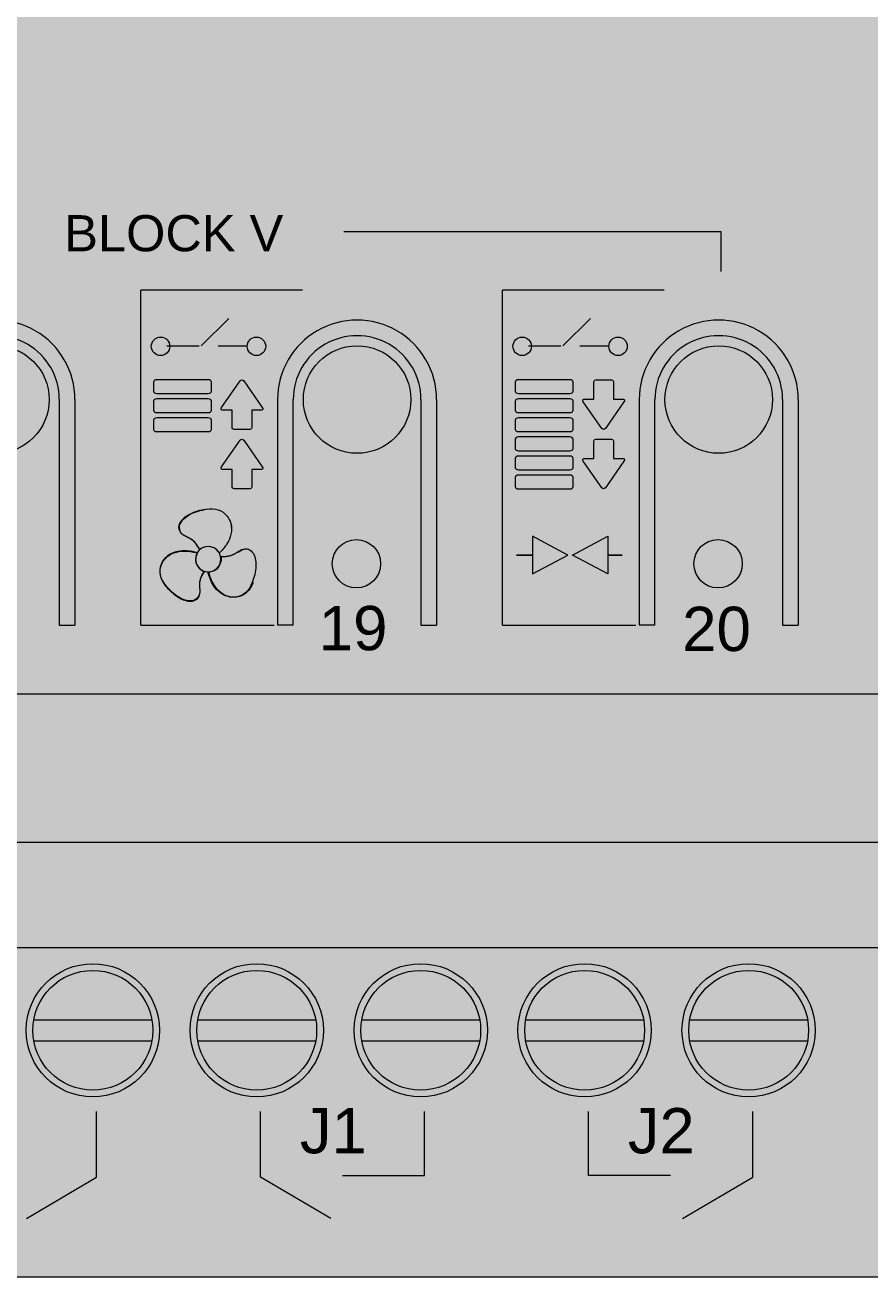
# Model space of a CAD drawing. Header units: millimetres. Extents: x 0 to 212, y 0 to 90.
# Drawn here: x 94.16 to 126.87, y 0 to 48.48 of the extents above; entities that cross this region are included whole.
import ezdxf

# ---------------------------------------------------------------- set-up
doc = ezdxf.new("R2010")
doc.units = ezdxf.units.MM
doc.styles.add('ZENNIO_PRINT', font='arial.ttf')

# ---------------------------------------------------------------- blocks, each defined once
blk = doc.blocks.new('ZENNIO_MAXINBOX_24_COLOURS')
at = {"true_color": 0xd7d9de}
blk.add_hatch(color=254, dxfattribs=at).paths.add_polyline_path([(0, -45), (211.6, -45), (211.6, 45), (0, 45)])
at = {"true_color": 0xe7e8ec}
blk.add_hatch(color=254, dxfattribs=at).paths.add_polyline_path([(0, -22.429), (211.6, -22.429), (211.6, 22.571), (0, 22.571)])
at = {"true_color": 0xcdcfd5}
h = blk.add_hatch(color=254, dxfattribs=at)
edge = h.paths.add_edge_path()
edge.add_arc((99.919, 0), 3.1, 0, 360)
at = {"true_color": 0xdadce0}
h = blk.add_hatch(color=254, dxfattribs=at)
edge = h.paths.add_edge_path()
edge.add_arc((99.619, 0.35), 2.75, 0, 360)
at = {"true_color": 0xcccfd6}
h = blk.add_hatch(color=254, dxfattribs=at)
edge = h.paths.add_edge_path()
edge.add_arc((93.015, -11.026), 2.081, 0, 360)
at = {"true_color": 0xfafbfd}
h = blk.add_hatch(color=7, dxfattribs=at)
edge = h.paths.add_edge_path()
edge.add_arc((93.015, -11.026), 1.861, 0, 360)
at = {"true_color": 0xcccfd6}
h = blk.add_hatch(color=254, dxfattribs=at)
edge = h.paths.add_edge_path()
edge.add_arc((107.015, -11.026), 2.081, 0, 360)
at = {"true_color": 0xfafbfd}
h = blk.add_hatch(color=7, dxfattribs=at)
edge = h.paths.add_edge_path()
edge.add_arc((107.015, -11.026), 1.861, 0, 360)
at = {"true_color": 0xcccfd6}
h = blk.add_hatch(color=254, dxfattribs=at)
edge = h.paths.add_edge_path()
edge.add_arc((121.015, -11.026), 2.081, 0, 360)
at = {"true_color": 0xfafbfd}
h = blk.add_hatch(color=7, dxfattribs=at)
edge = h.paths.add_edge_path()
edge.add_arc((121.015, -11.026), 1.861, 0, 360)
at = {"true_color": 0xffffff}
h = blk.add_hatch(color=7, dxfattribs=at)
edge = h.paths.add_edge_path()
edge.add_arc((106.655, -10.676), 1.16, 0, 360)
h = blk.add_hatch(color=7, dxfattribs=at)
edge = h.paths.add_edge_path()
edge.add_arc((120.655, -10.676), 1.16, 0, 360)
at = {"true_color": 0x223422}
h = blk.add_hatch(color=250, dxfattribs=at)
edge = h.paths.add_edge_path()
edge.add_arc((106.99, -17.383), 0.936, 0, 360)
h = blk.add_hatch(color=250, dxfattribs=at)
edge = h.paths.add_edge_path()
edge.add_arc((120.99, -17.383), 0.936, 0, 360)
at = {"true_color": 0x326927}
h = blk.add_hatch(color=89, dxfattribs=at)
edge = h.paths.add_edge_path()
edge.add_arc((107.17, -17.383), 0.515, 0, 360)
h = blk.add_hatch(color=89, dxfattribs=at)
edge = h.paths.add_edge_path()
edge.add_arc((121.17, -17.383), 0.515, 0, 360)
at = {"true_color": 0xc7cad0}
blk.add_hatch(color=9, dxfattribs=at).paths.add_polyline_path([(0, -28.172), (211.6, -28.172), (211.6, -22.429), (0, -22.429)])
at = {"true_color": 0xb9bcc3}
blk.add_hatch(color=9, dxfattribs=at).paths.add_polyline_path([(9.504, -32.245), (190.547, -32.245), (190.547, -28.172), (9.504, -28.172)])
at = {"true_color": 0xcbcdd3}
blk.add_hatch(color=254, dxfattribs=at).paths.add_polyline_path([(9.504, -45), (190.547, -45), (190.547, -32.245), (9.504, -32.245)])
at = {"true_color": 0x5d6365}
h = blk.add_hatch(color=251, dxfattribs=at)
edge = h.paths.add_edge_path()
edge.add_arc((96.785, -35.449), 2.58, 0, 360)
h = blk.add_hatch(color=251, dxfattribs=at)
edge = h.paths.add_edge_path()
edge.add_arc((103.13, -35.449), 2.58, 0, 360)
h = blk.add_hatch(color=251, dxfattribs=at)
edge = h.paths.add_edge_path()
edge.add_arc((109.479, -35.449), 2.58, 0, 360)
h = blk.add_hatch(color=251, dxfattribs=at)
edge = h.paths.add_edge_path()
edge.add_arc((115.824, -35.449), 2.58, 0, 360)
h = blk.add_hatch(color=251, dxfattribs=at)
edge = h.paths.add_edge_path()
edge.add_arc((122.173, -35.449), 2.58, 0, 360)
at = {"true_color": 0xb1b8b9}
h = blk.add_hatch(color=253, dxfattribs=at)
edge = h.paths.add_edge_path()
edge.add_arc((96.785, -35.449), 2.32, 0, 360)
h = blk.add_hatch(color=253, dxfattribs=at)
edge = h.paths.add_edge_path()
edge.add_arc((103.13, -35.449), 2.32, 0, 360)
h = blk.add_hatch(color=253, dxfattribs=at)
edge = h.paths.add_edge_path()
edge.add_arc((109.479, -35.449), 2.32, 0, 360)
h = blk.add_hatch(color=253, dxfattribs=at)
edge = h.paths.add_edge_path()
edge.add_arc((115.824, -35.449), 2.32, 0, 360)
h = blk.add_hatch(color=253, dxfattribs=at)
edge = h.paths.add_edge_path()
edge.add_arc((122.173, -35.449), 2.32, 0, 360)
at = {"true_color": 0x494f50}
for points in [[(94.501, -35.852), (99.069, -35.852), (99.069, -35.046), (94.501, -35.046)], [(100.846, -35.852), (105.414, -35.852), (105.414, -35.046), (100.846, -35.046)], [(107.195, -35.852), (111.763, -35.852), (111.763, -35.046), (107.195, -35.046)], [(113.54, -35.852), (118.108, -35.852), (118.108, -35.046), (113.54, -35.046)], [(119.889, -35.852), (124.457, -35.852), (124.457, -35.046), (119.889, -35.046)]]:
    blk.add_hatch(color=251, dxfattribs=at).paths.add_polyline_path(points)
blk = doc.blocks.new('ZIO-MB24_ENVOLVENTE')
at = {"color": 250, "lineweight": 18, "true_color": 0x3a3d42}
for p, q in [((95.487, -11.026), (95.487, -19.768)), ((96.094, -11.026), (96.094, -19.768)), ((103.936, -11.026), (103.936, -19.751)), ((104.543, -19.768), (104.543, -11.026)), ((109.487, -11.026), (109.487, -19.768)), ((110.094, -11.026), (110.094, -19.768)), ((117.936, -11.026), (117.936, -19.751)), ((118.543, -19.768), (118.543, -11.026)), ((123.487, -11.026), (123.487, -19.768)), ((124.094, -11.026), (124.094, -19.768)), ((95.487, -19.768), (96.094, -19.768)), ((104.543, -19.768), (103.936, -19.768)), ((109.487, -19.768), (110.094, -19.768)), ((118.543, -19.768), (117.936, -19.768)), ((123.487, -19.768), (124.094, -19.768)), ((211.6, -22.429), (0, -22.429)), ((190.547, -28.172), (9.504, -28.172)), ((9.504, -32.245), (190.547, -32.245)), ((0, -45), (211.6, -45))]:
    blk.add_line(p, q, dxfattribs=at)
for points in [[(94.5, -35.046), (99.07, -35.046)], [(100.845, -35.046), (105.415, -35.046)], [(107.194, -35.046), (111.764, -35.046)], [(113.539, -35.046), (118.108, -35.046)], [(119.888, -35.046), (124.457, -35.046)], [(94.5, -35.852), (99.07, -35.852)], [(100.845, -35.852), (105.415, -35.852)], [(107.194, -35.852), (111.764, -35.852)], [(113.539, -35.852), (118.108, -35.852)], [(119.888, -35.852), (124.457, -35.852)]]:
    blk.add_lwpolyline(points, dxfattribs=at)
for centre, radius in [((93.015, -11.026), 2.081), ((107.015, -11.026), 2.081), ((121.015, -11.026), 2.081), ((106.99, -17.383), 0.936), ((120.99, -17.383), 0.936), ((96.785, -35.449), 2.58), ((103.13, -35.449), 2.58), ((109.479, -35.449), 2.58), ((115.824, -35.449), 2.58), ((122.173, -35.449), 2.58), ((96.785, -35.449), 2.32), ((103.13, -35.449), 2.32), ((109.479, -35.449), 2.32), ((115.824, -35.449), 2.32), ((122.173, -35.449), 2.32)]:
    blk.add_circle(centre, radius, dxfattribs=at)
for centre, radius, end in [((93.015, -11.026), 3.079, 179.9989), ((107.015, -11.026), 3.079, 179.9989), ((121.015, -11.026), 3.079, 179.9989), ((93.015, -11.026), 2.472, 180.0034), ((107.015, -11.026), 2.472, 180.0034), ((121.015, -11.026), 2.472, 180.0034)]:
    blk.add_arc(centre, radius, 359.9989, end, dxfattribs=at)
blk = doc.blocks.new('ZIO-MB24_SERIGRAFIA')
at = {"lineweight": 15, "true_color": 0x161719}
h = blk.add_hatch(color=250, dxfattribs=at)
h.dxf.hatch_style = 1
h.paths.add_polyline_path([(99.762, -8.964, 1), (99.049, -8.964, 1)])
h = blk.add_hatch(color=250, dxfattribs=at)
h.dxf.hatch_style = 1
h.paths.add_polyline_path([(103.476, -8.964, 1), (102.763, -8.964, 1)])
h = blk.add_hatch(color=250, dxfattribs=at)
h.dxf.hatch_style = 1
h.paths.add_polyline_path([(113.762, -8.964, 1), (113.049, -8.964, 1)])
h = blk.add_hatch(color=250, dxfattribs=at)
h.dxf.hatch_style = 1
h.paths.add_polyline_path([(113.762, -8.964, 1), (113.049, -8.964, 1)])
h = blk.add_hatch(color=250, dxfattribs=at)
h.dxf.hatch_style = 1
h.paths.add_polyline_path([(117.476, -8.964, 1), (116.763, -8.964, 1)])
h = blk.add_hatch(color=250, dxfattribs=at)
h.dxf.hatch_style = 1
h.paths.add_polyline_path([(117.476, -8.964, 1), (116.763, -8.964, 1)])
h = blk.add_hatch(color=250, dxfattribs=at)
h.dxf.hatch_style = 2
edge = h.paths.add_edge_path()
edge.add_spline(control_points=[(99.262, -10.259), (99.194, -10.259), (99.138, -10.299), (99.138, -10.348), (99.138, -10.348), (99.138, -10.348), (99.138, -10.348), (99.138, -10.348), (99.138, -10.704), (99.138, -10.704), (99.138, -10.752), (99.194, -10.792), (99.262, -10.792), (99.262, -10.792), (99.262, -10.792), (99.262, -10.792), (99.262, -10.792), (101.256, -10.792), (101.256, -10.792), (101.325, -10.792), (101.381, -10.752), (101.381, -10.704), (101.381, -10.704), (101.381, -10.704), (101.381, -10.704), (101.381, -10.704), (101.381, -10.348), (101.381, -10.348), (101.381, -10.299), (101.325, -10.259), (101.256, -10.259), (101.256, -10.259), (101.256, -10.259), (101.256, -10.259), (101.256, -10.259), (99.262, -10.259), (99.262, -10.259)], knot_values=[0, 0, 0, 0, 1, 1, 1, 2, 2, 2, 3, 3, 3, 4, 4, 4, 5, 5, 5, 6, 6, 6, 7, 7, 7, 8, 8, 8, 9, 9, 9, 10, 10, 10, 11, 11, 11, 12, 12, 12, 12], degree=3, periodic=0)
h = blk.add_hatch(color=250, dxfattribs=at)
h.dxf.hatch_style = 2
edge = h.paths.add_edge_path()
edge.add_spline(control_points=[(103.345, -11.336), (103.345, -11.336), (102.628, -10.302), (102.628, -10.302), (102.589, -10.246), (102.526, -10.246), (102.488, -10.302), (102.488, -10.302), (101.771, -11.336), (101.771, -11.336), (101.735, -11.387), (101.747, -11.429), (101.796, -11.436), (101.796, -11.436), (102.175, -11.436), (102.175, -11.436), (102.175, -11.436), (102.175, -12.118), (102.175, -12.118), (102.175, -12.157), (102.232, -12.189), (102.302, -12.189), (102.302, -12.189), (102.813, -12.189), (102.813, -12.189), (102.883, -12.189), (102.941, -12.157), (102.941, -12.118), (102.941, -12.118), (102.941, -11.436), (102.941, -11.436), (102.941, -11.436), (103.32, -11.436), (103.32, -11.436), (103.368, -11.429), (103.381, -11.387), (103.345, -11.336)], knot_values=[0, 0, 0, 0, 1, 1, 1, 2, 2, 2, 3, 3, 3, 4, 4, 4, 5, 5, 5, 6, 6, 6, 7, 7, 7, 8, 8, 8, 9, 9, 9, 10, 10, 10, 11, 11, 11, 12, 12, 12, 12], degree=3, periodic=0)
h = blk.add_hatch(color=250, dxfattribs=at)
h.dxf.hatch_style = 2
edge = h.paths.add_edge_path()
edge.add_spline(control_points=[(113.262, -10.259), (113.194, -10.259), (113.138, -10.299), (113.138, -10.348), (113.138, -10.348), (113.138, -10.348), (113.138, -10.348), (113.138, -10.348), (113.138, -10.704), (113.138, -10.704), (113.138, -10.752), (113.194, -10.792), (113.262, -10.792), (113.262, -10.792), (113.262, -10.792), (113.262, -10.792), (113.262, -10.792), (115.256, -10.792), (115.256, -10.792), (115.325, -10.792), (115.381, -10.752), (115.381, -10.704), (115.381, -10.704), (115.381, -10.704), (115.381, -10.704), (115.381, -10.704), (115.381, -10.348), (115.381, -10.348), (115.381, -10.299), (115.325, -10.259), (115.256, -10.259), (115.256, -10.259), (115.256, -10.259), (115.256, -10.259), (115.256, -10.259), (113.262, -10.259), (113.262, -10.259)], knot_values=[0, 0, 0, 0, 1, 1, 1, 2, 2, 2, 3, 3, 3, 4, 4, 4, 5, 5, 5, 6, 6, 6, 7, 7, 7, 8, 8, 8, 9, 9, 9, 10, 10, 10, 11, 11, 11, 12, 12, 12, 12], degree=3, periodic=0)
h = blk.add_hatch(color=250, dxfattribs=at)
h.dxf.hatch_style = 2
edge = h.paths.add_edge_path()
edge.add_spline(control_points=[(115.773, -11.113), (115.773, -11.113), (116.49, -12.147), (116.49, -12.147), (116.528, -12.202), (116.591, -12.202), (116.63, -12.147), (116.63, -12.147), (117.347, -11.113), (117.347, -11.113), (117.382, -11.062), (117.37, -11.019), (117.322, -11.013), (117.322, -11.013), (116.943, -11.013), (116.943, -11.013), (116.943, -11.013), (116.943, -10.33), (116.943, -10.33), (116.943, -10.292), (116.885, -10.26), (116.815, -10.26), (116.815, -10.26), (116.304, -10.26), (116.304, -10.26), (116.234, -10.26), (116.177, -10.292), (116.177, -10.33), (116.177, -10.33), (116.177, -11.013), (116.177, -11.013), (116.177, -11.013), (115.797, -11.013), (115.797, -11.013), (115.749, -11.019), (115.737, -11.062), (115.773, -11.113)], knot_values=[0, 0, 0, 0, 1, 1, 1, 2, 2, 2, 3, 3, 3, 4, 4, 4, 5, 5, 5, 6, 6, 6, 7, 7, 7, 8, 8, 8, 9, 9, 9, 10, 10, 10, 11, 11, 11, 12, 12, 12, 12], degree=3, periodic=0)
h = blk.add_hatch(color=250, dxfattribs=at)
h.dxf.hatch_style = 2
edge = h.paths.add_edge_path()
edge.add_spline(control_points=[(99.262, -10.998), (99.194, -10.998), (99.138, -11.038), (99.138, -11.087), (99.138, -11.087), (99.138, -11.087), (99.138, -11.087), (99.138, -11.087), (99.138, -11.442), (99.138, -11.442), (99.138, -11.491), (99.194, -11.531), (99.262, -11.531), (99.262, -11.531), (99.262, -11.531), (99.262, -11.531), (99.262, -11.531), (101.256, -11.531), (101.256, -11.531), (101.325, -11.531), (101.381, -11.491), (101.381, -11.442), (101.381, -11.442), (101.381, -11.442), (101.381, -11.442), (101.381, -11.442), (101.381, -11.087), (101.381, -11.087), (101.381, -11.038), (101.325, -10.998), (101.256, -10.998), (101.256, -10.998), (101.256, -10.998), (101.256, -10.998), (101.256, -10.998), (99.262, -10.998), (99.262, -10.998)], knot_values=[0, 0, 0, 0, 1, 1, 1, 2, 2, 2, 3, 3, 3, 4, 4, 4, 5, 5, 5, 6, 6, 6, 7, 7, 7, 8, 8, 8, 9, 9, 9, 10, 10, 10, 11, 11, 11, 12, 12, 12, 12], degree=3, periodic=0)
h = blk.add_hatch(color=250, dxfattribs=at)
h.dxf.hatch_style = 2
edge = h.paths.add_edge_path()
edge.add_spline(control_points=[(113.262, -10.998), (113.194, -10.998), (113.138, -11.038), (113.138, -11.087), (113.138, -11.087), (113.138, -11.087), (113.138, -11.087), (113.138, -11.087), (113.138, -11.442), (113.138, -11.442), (113.138, -11.491), (113.194, -11.531), (113.262, -11.531), (113.262, -11.531), (113.262, -11.531), (113.262, -11.531), (113.262, -11.531), (115.256, -11.531), (115.256, -11.531), (115.325, -11.531), (115.381, -11.491), (115.381, -11.442), (115.381, -11.442), (115.381, -11.442), (115.381, -11.442), (115.381, -11.442), (115.381, -11.087), (115.381, -11.087), (115.381, -11.038), (115.325, -10.998), (115.256, -10.998), (115.256, -10.998), (115.256, -10.998), (115.256, -10.998), (115.256, -10.998), (113.262, -10.998), (113.262, -10.998)], knot_values=[0, 0, 0, 0, 1, 1, 1, 2, 2, 2, 3, 3, 3, 4, 4, 4, 5, 5, 5, 6, 6, 6, 7, 7, 7, 8, 8, 8, 9, 9, 9, 10, 10, 10, 11, 11, 11, 12, 12, 12, 12], degree=3, periodic=0)
h = blk.add_hatch(color=250, dxfattribs=at)
h.dxf.hatch_style = 2
edge = h.paths.add_edge_path()
edge.add_spline(control_points=[(99.262, -11.736), (99.194, -11.736), (99.138, -11.776), (99.138, -11.825), (99.138, -11.825), (99.138, -11.825), (99.138, -11.825), (99.138, -11.825), (99.138, -12.18), (99.138, -12.18), (99.138, -12.229), (99.194, -12.269), (99.262, -12.269), (99.262, -12.269), (99.262, -12.269), (99.262, -12.269), (99.262, -12.269), (101.256, -12.269), (101.256, -12.269), (101.325, -12.269), (101.381, -12.229), (101.381, -12.18), (101.381, -12.18), (101.381, -12.18), (101.381, -12.18), (101.381, -12.18), (101.381, -11.825), (101.381, -11.825), (101.381, -11.776), (101.325, -11.736), (101.256, -11.736), (101.256, -11.736), (101.256, -11.736), (101.256, -11.736), (101.256, -11.736), (99.262, -11.736), (99.262, -11.736)], knot_values=[0, 0, 0, 0, 1, 1, 1, 2, 2, 2, 3, 3, 3, 4, 4, 4, 5, 5, 5, 6, 6, 6, 7, 7, 7, 8, 8, 8, 9, 9, 9, 10, 10, 10, 11, 11, 11, 12, 12, 12, 12], degree=3, periodic=0)
h = blk.add_hatch(color=250, dxfattribs=at)
h.dxf.hatch_style = 2
edge = h.paths.add_edge_path()
edge.add_spline(control_points=[(113.262, -11.736), (113.194, -11.736), (113.138, -11.776), (113.138, -11.825), (113.138, -11.825), (113.138, -11.825), (113.138, -11.825), (113.138, -11.825), (113.138, -12.18), (113.138, -12.18), (113.138, -12.229), (113.194, -12.269), (113.262, -12.269), (113.262, -12.269), (113.262, -12.269), (113.262, -12.269), (113.262, -12.269), (115.256, -12.269), (115.256, -12.269), (115.325, -12.269), (115.381, -12.229), (115.381, -12.18), (115.381, -12.18), (115.381, -12.18), (115.381, -12.18), (115.381, -12.18), (115.381, -11.825), (115.381, -11.825), (115.381, -11.776), (115.325, -11.736), (115.256, -11.736), (115.256, -11.736), (115.256, -11.736), (115.256, -11.736), (115.256, -11.736), (113.262, -11.736), (113.262, -11.736)], knot_values=[0, 0, 0, 0, 1, 1, 1, 2, 2, 2, 3, 3, 3, 4, 4, 4, 5, 5, 5, 6, 6, 6, 7, 7, 7, 8, 8, 8, 9, 9, 9, 10, 10, 10, 11, 11, 11, 12, 12, 12, 12], degree=3, periodic=0)
h = blk.add_hatch(color=250, dxfattribs=at)
h.dxf.hatch_style = 2
edge = h.paths.add_edge_path()
edge.add_spline(control_points=[(103.345, -13.632), (103.345, -13.632), (102.628, -12.598), (102.628, -12.598), (102.589, -12.542), (102.526, -12.542), (102.488, -12.598), (102.488, -12.598), (101.771, -13.632), (101.771, -13.632), (101.735, -13.683), (101.747, -13.726), (101.796, -13.732), (101.796, -13.732), (102.175, -13.732), (102.175, -13.732), (102.175, -13.732), (102.175, -14.415), (102.175, -14.415), (102.175, -14.454), (102.232, -14.485), (102.302, -14.485), (102.302, -14.485), (102.813, -14.485), (102.813, -14.485), (102.883, -14.485), (102.941, -14.454), (102.941, -14.415), (102.941, -14.415), (102.941, -13.732), (102.941, -13.732), (102.941, -13.732), (103.32, -13.732), (103.32, -13.732), (103.368, -13.726), (103.381, -13.683), (103.345, -13.632)], knot_values=[0, 0, 0, 0, 1, 1, 1, 2, 2, 2, 3, 3, 3, 4, 4, 4, 5, 5, 5, 6, 6, 6, 7, 7, 7, 8, 8, 8, 9, 9, 9, 10, 10, 10, 11, 11, 11, 12, 12, 12, 12], degree=3, periodic=0)
h = blk.add_hatch(color=250, dxfattribs=at)
h.dxf.hatch_style = 2
edge = h.paths.add_edge_path()
edge.add_spline(control_points=[(113.262, -12.475), (113.194, -12.475), (113.138, -12.515), (113.138, -12.564), (113.138, -12.564), (113.138, -12.564), (113.138, -12.564), (113.138, -12.564), (113.138, -12.919), (113.138, -12.919), (113.138, -12.968), (113.194, -13.008), (113.262, -13.008), (113.262, -13.008), (113.262, -13.008), (113.262, -13.008), (113.262, -13.008), (115.256, -13.008), (115.256, -13.008), (115.325, -13.008), (115.381, -12.968), (115.381, -12.919), (115.381, -12.919), (115.381, -12.919), (115.381, -12.919), (115.381, -12.919), (115.381, -12.564), (115.381, -12.564), (115.381, -12.515), (115.325, -12.475), (115.256, -12.475), (115.256, -12.475), (115.256, -12.475), (115.256, -12.475), (115.256, -12.475), (113.262, -12.475), (113.262, -12.475)], knot_values=[0, 0, 0, 0, 1, 1, 1, 2, 2, 2, 3, 3, 3, 4, 4, 4, 5, 5, 5, 6, 6, 6, 7, 7, 7, 8, 8, 8, 9, 9, 9, 10, 10, 10, 11, 11, 11, 12, 12, 12, 12], degree=3, periodic=0)
h = blk.add_hatch(color=250, dxfattribs=at)
h.dxf.hatch_style = 2
edge = h.paths.add_edge_path()
edge.add_spline(control_points=[(115.773, -13.409), (115.773, -13.409), (116.49, -14.443), (116.49, -14.443), (116.528, -14.499), (116.591, -14.499), (116.63, -14.443), (116.63, -14.443), (117.347, -13.409), (117.347, -13.409), (117.382, -13.358), (117.37, -13.315), (117.322, -13.309), (117.322, -13.309), (116.943, -13.309), (116.943, -13.309), (116.943, -13.309), (116.943, -12.626), (116.943, -12.626), (116.943, -12.588), (116.885, -12.556), (116.815, -12.556), (116.815, -12.556), (116.304, -12.556), (116.304, -12.556), (116.234, -12.556), (116.177, -12.588), (116.177, -12.626), (116.177, -12.626), (116.177, -13.309), (116.177, -13.309), (116.177, -13.309), (115.797, -13.309), (115.797, -13.309), (115.749, -13.315), (115.737, -13.358), (115.773, -13.409)], knot_values=[0, 0, 0, 0, 1, 1, 1, 2, 2, 2, 3, 3, 3, 4, 4, 4, 5, 5, 5, 6, 6, 6, 7, 7, 7, 8, 8, 8, 9, 9, 9, 10, 10, 10, 11, 11, 11, 12, 12, 12, 12], degree=3, periodic=0)
h = blk.add_hatch(color=250, dxfattribs=at)
h.dxf.hatch_style = 2
edge = h.paths.add_edge_path()
edge.add_spline(control_points=[(113.262, -13.213), (113.194, -13.213), (113.138, -13.253), (113.138, -13.302), (113.138, -13.302), (113.138, -13.302), (113.138, -13.302), (113.138, -13.302), (113.138, -13.657), (113.138, -13.657), (113.138, -13.706), (113.194, -13.746), (113.262, -13.746), (113.262, -13.746), (113.262, -13.746), (113.262, -13.746), (113.262, -13.746), (115.256, -13.746), (115.256, -13.746), (115.325, -13.746), (115.381, -13.706), (115.381, -13.657), (115.381, -13.657), (115.381, -13.657), (115.381, -13.657), (115.381, -13.657), (115.381, -13.302), (115.381, -13.302), (115.381, -13.253), (115.325, -13.213), (115.256, -13.213), (115.256, -13.213), (115.256, -13.213), (115.256, -13.213), (115.256, -13.213), (113.262, -13.213), (113.262, -13.213)], knot_values=[0, 0, 0, 0, 1, 1, 1, 2, 2, 2, 3, 3, 3, 4, 4, 4, 5, 5, 5, 6, 6, 6, 7, 7, 7, 8, 8, 8, 9, 9, 9, 10, 10, 10, 11, 11, 11, 12, 12, 12, 12], degree=3, periodic=0)
h = blk.add_hatch(color=250, dxfattribs=at)
h.dxf.hatch_style = 2
edge = h.paths.add_edge_path()
edge.add_spline(control_points=[(113.262, -13.951), (113.194, -13.951), (113.138, -13.992), (113.138, -14.04), (113.138, -14.04), (113.138, -14.04), (113.138, -14.04), (113.138, -14.04), (113.138, -14.396), (113.138, -14.396), (113.138, -14.445), (113.194, -14.485), (113.262, -14.485), (113.262, -14.485), (113.262, -14.485), (113.262, -14.485), (113.262, -14.485), (115.256, -14.485), (115.256, -14.485), (115.325, -14.485), (115.381, -14.445), (115.381, -14.396), (115.381, -14.396), (115.381, -14.396), (115.381, -14.396), (115.381, -14.396), (115.381, -14.04), (115.381, -14.04), (115.381, -13.992), (115.325, -13.951), (115.256, -13.951), (115.256, -13.951), (115.256, -13.951), (115.256, -13.951), (115.256, -13.951), (113.262, -13.951), (113.262, -13.951)], knot_values=[0, 0, 0, 0, 1, 1, 1, 2, 2, 2, 3, 3, 3, 4, 4, 4, 5, 5, 5, 6, 6, 6, 7, 7, 7, 8, 8, 8, 9, 9, 9, 10, 10, 10, 11, 11, 11, 12, 12, 12, 12], degree=3, periodic=0)
h = blk.add_hatch(color=250, dxfattribs=at)
h.dxf.hatch_style = 2
edge = h.paths.add_edge_path()
edge.add_spline(control_points=[(100.904, -16.819), (100.824, -16.654), (100.705, -16.511), (100.572, -16.423), (100.533, -16.398), (100.488, -16.377), (100.44, -16.355), (100.315, -16.295), (100.174, -16.229), (100.128, -16.052), (100.107, -15.964), (100.121, -15.873), (100.173, -15.784), (100.262, -15.629), (100.441, -15.513), (100.539, -15.459), (100.734, -15.351), (100.962, -15.299), (101.161, -15.265), (101.493, -15.205), (101.788, -15.3), (101.967, -15.526), (102.027, -15.602), (102.078, -15.703), (102.106, -15.801), (102.192, -16.102), (102.081, -16.387), (101.973, -16.574), (101.926, -16.656), (101.869, -16.735), (101.805, -16.81), (101.758, -16.864), (101.712, -16.913), (101.667, -16.956), (101.667, -16.956), (101.523, -16.73), (101.298, -16.716), (101.095, -16.703), (100.904, -16.819), (100.904, -16.819)], knot_values=[0, 0, 0, 0, 1, 1, 1, 2, 2, 2, 3, 3, 3, 4, 4, 4, 5, 5, 5, 6, 6, 6, 7, 7, 7, 8, 8, 8, 9, 9, 9, 10, 10, 10, 11, 11, 11, 12, 12, 12, 13, 13, 13, 13], degree=3, periodic=0)
h = blk.add_hatch(color=250, dxfattribs=at)
h.dxf.hatch_style = 2
h.paths.add_polyline_path([(116.721, -16.322), (116.721, -17.771), (115.35, -17.047)])
h = blk.add_hatch(color=250, dxfattribs=at)
h.dxf.hatch_style = 2
edge = h.paths.add_edge_path()
edge.add_spline(control_points=[(101.089, -17.694), (100.987, -17.847), (100.922, -18.021), (100.913, -18.18), (100.91, -18.226), (100.914, -18.276), (100.919, -18.329), (100.93, -18.467), (100.944, -18.622), (100.813, -18.75), (100.747, -18.813), (100.662, -18.845), (100.558, -18.845), (100.379, -18.845), (100.19, -18.748), (100.094, -18.691), (99.903, -18.576), (99.744, -18.404), (99.615, -18.249), (99.397, -17.992), (99.332, -17.689), (99.438, -17.421), (99.474, -17.331), (99.535, -17.236), (99.606, -17.163), (99.825, -16.938), (100.127, -16.892), (100.342, -16.892), (100.437, -16.892), (100.534, -16.901), (100.63, -16.919), (100.702, -16.933), (100.767, -16.948), (100.827, -16.966), (100.827, -16.966), (100.702, -17.204), (100.803, -17.406), (100.893, -17.588), (101.089, -17.694), (101.089, -17.694)], knot_values=[0, 0, 0, 0, 1, 1, 1, 2, 2, 2, 3, 3, 3, 4, 4, 4, 5, 5, 5, 6, 6, 6, 7, 7, 7, 8, 8, 8, 9, 9, 9, 10, 10, 10, 11, 11, 11, 12, 12, 12, 13, 13, 13, 13], degree=3, periodic=0)
h = blk.add_hatch(color=250, dxfattribs=at)
h.dxf.hatch_style = 2
edge = h.paths.add_edge_path()
edge.add_spline(control_points=[(101.755, -17.097), (101.938, -17.11), (102.121, -17.078), (102.264, -17.007), (102.305, -16.986), (102.346, -16.958), (102.389, -16.927), (102.504, -16.849), (102.631, -16.759), (102.807, -16.808), (102.895, -16.834), (102.966, -16.892), (103.017, -16.981), (103.107, -17.136), (103.118, -17.349), (103.116, -17.461), (103.111, -17.683), (103.042, -17.907), (102.972, -18.096), (102.859, -18.413), (102.629, -18.622), (102.344, -18.663), (102.247, -18.678), (102.135, -18.671), (102.036, -18.647), (101.732, -18.57), (101.541, -18.332), (101.433, -18.145), (101.386, -18.063), (101.345, -17.974), (101.313, -17.882), (101.289, -17.813), (101.27, -17.749), (101.255, -17.688), (101.255, -17.688), (101.523, -17.677), (101.648, -17.489), (101.76, -17.319), (101.755, -17.097), (101.755, -17.097)], knot_values=[0, 0, 0, 0, 1, 1, 1, 2, 2, 2, 3, 3, 3, 4, 4, 4, 5, 5, 5, 6, 6, 6, 7, 7, 7, 8, 8, 8, 9, 9, 9, 10, 10, 10, 11, 11, 11, 12, 12, 12, 13, 13, 13, 13], degree=3, periodic=0)
h = blk.add_hatch(color=250, dxfattribs=at)
h.dxf.hatch_style = 2
h.paths.add_polyline_path([(107.807, -43.003), (108.718, -41.424), (109.63, -43.003)])
h = blk.add_hatch(color=250, dxfattribs=at)
h.dxf.hatch_style = 2
h.paths.add_polyline_path([(115.978, -41.425), (116.89, -43.004), (117.801, -41.425)])
at = {"color": 250, "lineweight": 15, "true_color": 0x161719}
for p, q in [((106.505, -4.521), (121.095, -4.521)), ((121.095, -4.521), (121.095, -6.063)), ((104.905, -6.79), (98.643, -6.79)), ((98.643, -19.768), (98.643, -6.79)), ((118.905, -6.79), (112.643, -6.79)), ((112.643, -19.768), (112.643, -6.79)), ((102.045, -7.881), (100.985, -8.942)), ((116.045, -7.881), (114.985, -8.942)), ((116.045, -7.881), (114.985, -8.942)), ((100.907, -8.954), (99.656, -8.954)), ((102.763, -8.964), (101.639, -8.964)), ((114.907, -8.954), (113.656, -8.954)), ((114.907, -8.954), (113.656, -8.954)), ((116.763, -8.964), (115.639, -8.964)), ((116.763, -8.964), (115.639, -8.964)), ((113.804, -16.322), (113.804, -17.771)), ((115.176, -17.047), (113.804, -16.322)), ((115.35, -17.047), (116.721, -16.322)), ((116.721, -16.322), (116.721, -17.771)), ((100.923, -16.83), (100.923, -16.83)), ((101.754, -17.117), (101.754, -17.117)), ((113.229, -17.046), (113.192, -17.046)), ((113.192, -17.046), (113.228, -17.046)), ((113.228, -17.046), (113.804, -17.046)), ((113.804, -17.046), (113.229, -17.046)), ((113.804, -17.771), (115.176, -17.047)), ((116.721, -17.771), (115.35, -17.047)), ((117.274, -17.046), (116.721, -17.046)), ((116.721, -17.046), (117.276, -17.046)), ((98.643, -19.768), (103.805, -19.768)), ((112.643, -19.768), (117.805, -19.768)), ((96.93, -41.133), (96.93, -38.595)), ((103.278, -41.133), (103.278, -38.595)), ((109.63, -41.071), (109.63, -38.595)), ((115.978, -41.071), (115.978, -38.595)), ((122.33, -41.133), (122.33, -38.595)), ((94.214, -42.732), (96.93, -41.133)), ((105.994, -42.732), (103.278, -41.133)), ((106.454, -41.071), (109.63, -41.071)), ((119.154, -41.071), (115.978, -41.071)), ((119.614, -42.732), (122.33, -41.133))]:
    blk.add_line(p, q, dxfattribs=at)
for centre in [(99.406, -8.964), (103.12, -8.964), (113.406, -8.964), (113.406, -8.964), (117.12, -8.964), (117.12, -8.964)]:
    blk.add_circle(centre, 0.357, dxfattribs=at)
for points in [[(99.262, -10.259), (99.194, -10.259), (99.138, -10.299), (99.138, -10.348)], [(99.138, -10.348), (99.138, -10.348), (99.138, -10.704), (99.138, -10.704)], [(101.256, -10.259), (101.256, -10.259), (99.262, -10.259), (99.262, -10.259)], [(101.381, -10.348), (101.381, -10.299), (101.325, -10.259), (101.256, -10.259)], [(101.381, -10.704), (101.381, -10.704), (101.381, -10.348), (101.381, -10.348)], [(113.262, -10.259), (113.194, -10.259), (113.138, -10.299), (113.138, -10.348)], [(113.138, -10.348), (113.138, -10.348), (113.138, -10.704), (113.138, -10.704)], [(115.256, -10.259), (115.256, -10.259), (113.262, -10.259), (113.262, -10.259)], [(115.381, -10.348), (115.381, -10.299), (115.325, -10.259), (115.256, -10.259)], [(115.381, -10.704), (115.381, -10.704), (115.381, -10.348), (115.381, -10.348)], [(99.138, -10.704), (99.138, -10.752), (99.194, -10.792), (99.262, -10.792)], [(99.262, -10.998), (99.194, -10.998), (99.138, -11.038), (99.138, -11.087)], [(99.138, -11.087), (99.138, -11.087), (99.138, -11.442), (99.138, -11.442)], [(99.262, -10.792), (99.262, -10.792), (101.256, -10.792), (101.256, -10.792)], [(101.256, -10.998), (101.256, -10.998), (99.262, -10.998), (99.262, -10.998)], [(101.256, -10.792), (101.325, -10.792), (101.381, -10.752), (101.381, -10.704)], [(101.381, -11.087), (101.381, -11.038), (101.325, -10.998), (101.256, -10.998)], [(101.381, -11.442), (101.381, -11.442), (101.381, -11.087), (101.381, -11.087)], [(113.138, -10.704), (113.138, -10.752), (113.194, -10.792), (113.262, -10.792)], [(113.262, -10.998), (113.194, -10.998), (113.138, -11.038), (113.138, -11.087)], [(113.138, -11.087), (113.138, -11.087), (113.138, -11.442), (113.138, -11.442)], [(113.262, -10.792), (113.262, -10.792), (115.256, -10.792), (115.256, -10.792)], [(115.256, -10.998), (115.256, -10.998), (113.262, -10.998), (113.262, -10.998)], [(115.256, -10.792), (115.325, -10.792), (115.381, -10.752), (115.381, -10.704)], [(115.381, -11.087), (115.381, -11.038), (115.325, -10.998), (115.256, -10.998)], [(115.381, -11.442), (115.381, -11.442), (115.381, -11.087), (115.381, -11.087)], [(99.138, -11.442), (99.138, -11.491), (99.194, -11.531), (99.262, -11.531)], [(99.262, -11.531), (99.262, -11.531), (101.256, -11.531), (101.256, -11.531)], [(101.256, -11.531), (101.325, -11.531), (101.381, -11.491), (101.381, -11.442)], [(113.138, -11.442), (113.138, -11.491), (113.194, -11.531), (113.262, -11.531)], [(113.262, -11.531), (113.262, -11.531), (115.256, -11.531), (115.256, -11.531)], [(115.256, -11.531), (115.325, -11.531), (115.381, -11.491), (115.381, -11.442)], [(99.262, -11.736), (99.194, -11.736), (99.138, -11.776), (99.138, -11.825)], [(99.138, -11.825), (99.138, -11.825), (99.138, -12.18), (99.138, -12.18)], [(101.256, -11.736), (101.256, -11.736), (99.262, -11.736), (99.262, -11.736)], [(101.381, -11.825), (101.381, -11.776), (101.325, -11.736), (101.256, -11.736)], [(101.381, -12.18), (101.381, -12.18), (101.381, -11.825), (101.381, -11.825)], [(113.262, -11.736), (113.194, -11.736), (113.138, -11.776), (113.138, -11.825)], [(113.138, -11.825), (113.138, -11.825), (113.138, -12.18), (113.138, -12.18)], [(115.256, -11.736), (115.256, -11.736), (113.262, -11.736), (113.262, -11.736)], [(115.381, -11.825), (115.381, -11.776), (115.325, -11.736), (115.256, -11.736)], [(115.381, -12.18), (115.381, -12.18), (115.381, -11.825), (115.381, -11.825)], [(99.138, -12.18), (99.138, -12.229), (99.194, -12.269), (99.262, -12.269)], [(99.262, -12.269), (99.262, -12.269), (101.256, -12.269), (101.256, -12.269)], [(101.256, -12.269), (101.325, -12.269), (101.381, -12.229), (101.381, -12.18)], [(113.138, -12.18), (113.138, -12.229), (113.194, -12.269), (113.262, -12.269)], [(113.262, -12.475), (113.194, -12.475), (113.138, -12.515), (113.138, -12.564)], [(113.138, -12.564), (113.138, -12.564), (113.138, -12.919), (113.138, -12.919)], [(113.262, -12.269), (113.262, -12.269), (115.256, -12.269), (115.256, -12.269)], [(115.256, -12.475), (115.256, -12.475), (113.262, -12.475), (113.262, -12.475)], [(115.256, -12.269), (115.325, -12.269), (115.381, -12.229), (115.381, -12.18)], [(115.381, -12.564), (115.381, -12.515), (115.325, -12.475), (115.256, -12.475)], [(115.381, -12.919), (115.381, -12.919), (115.381, -12.564), (115.381, -12.564)], [(113.138, -12.919), (113.138, -12.968), (113.194, -13.008), (113.262, -13.008)], [(113.262, -13.008), (113.262, -13.008), (115.256, -13.008), (115.256, -13.008)], [(115.256, -13.008), (115.325, -13.008), (115.381, -12.968), (115.381, -12.919)], [(113.262, -13.213), (113.194, -13.213), (113.138, -13.253), (113.138, -13.302)], [(113.138, -13.302), (113.138, -13.302), (113.138, -13.657), (113.138, -13.657)], [(115.256, -13.213), (115.256, -13.213), (113.262, -13.213), (113.262, -13.213)], [(115.381, -13.302), (115.381, -13.253), (115.325, -13.213), (115.256, -13.213)], [(115.381, -13.657), (115.381, -13.657), (115.381, -13.302), (115.381, -13.302)], [(113.138, -13.657), (113.138, -13.706), (113.194, -13.746), (113.262, -13.746)], [(113.262, -13.951), (113.194, -13.951), (113.138, -13.992), (113.138, -14.04)], [(113.138, -14.04), (113.138, -14.04), (113.138, -14.396), (113.138, -14.396)], [(113.262, -13.746), (113.262, -13.746), (115.256, -13.746), (115.256, -13.746)], [(115.256, -13.951), (115.256, -13.951), (113.262, -13.951), (113.262, -13.951)], [(115.256, -13.746), (115.325, -13.746), (115.381, -13.706), (115.381, -13.657)], [(115.381, -14.04), (115.381, -13.992), (115.325, -13.951), (115.256, -13.951)], [(115.381, -14.396), (115.381, -14.396), (115.381, -14.04), (115.381, -14.04)], [(113.138, -14.396), (113.138, -14.445), (113.194, -14.485), (113.262, -14.485)], [(113.262, -14.485), (113.262, -14.485), (115.256, -14.485), (115.256, -14.485)], [(115.256, -14.485), (115.325, -14.485), (115.381, -14.445), (115.381, -14.396)], [(100.173, -15.784), (100.262, -15.629), (100.441, -15.513), (100.539, -15.459)], [(100.539, -15.459), (100.734, -15.351), (100.962, -15.299), (101.161, -15.265)], [(101.179, -15.275), (101.511, -15.215), (101.806, -15.31), (101.984, -15.536)], [(100.128, -16.052), (100.107, -15.964), (100.121, -15.873), (100.173, -15.784)], [(101.984, -15.536), (102.045, -15.612), (102.096, -15.713), (102.124, -15.811)], [(102.124, -15.811), (102.209, -16.112), (102.099, -16.397), (101.991, -16.584)], [(100.44, -16.355), (100.315, -16.295), (100.174, -16.229), (100.128, -16.052)], [(100.572, -16.423), (100.533, -16.398), (100.488, -16.377), (100.44, -16.355)], [(100.904, -16.819), (100.824, -16.654), (100.705, -16.511), (100.572, -16.423)], [(100.63, -16.919), (100.702, -16.933), (100.767, -16.948), (100.827, -16.966)], [(100.827, -16.966), (100.827, -16.966), (100.702, -17.204), (100.803, -17.406)], [(101.298, -16.716), (101.095, -16.703), (100.904, -16.819), (100.904, -16.819)], [(101.685, -16.966), (101.685, -16.966), (101.541, -16.74), (101.316, -16.726)], [(101.823, -16.82), (101.776, -16.874), (101.73, -16.923), (101.685, -16.966)], [(101.991, -16.584), (101.943, -16.666), (101.887, -16.745), (101.823, -16.82)], [(102.407, -16.937), (102.521, -16.859), (102.649, -16.769), (102.825, -16.818)], [(99.615, -18.249), (99.397, -17.992), (99.332, -17.689), (99.438, -17.421)], [(99.438, -17.421), (99.474, -17.331), (99.535, -17.236), (99.606, -17.163)], [(100.803, -17.406), (100.893, -17.588), (101.089, -17.694), (101.089, -17.694)], [(101.666, -17.499), (101.778, -17.329), (101.772, -17.107), (101.772, -17.107)], [(101.755, -17.097), (101.938, -17.11), (102.121, -17.078), (102.264, -17.007)], [(101.089, -17.694), (100.987, -17.847), (100.922, -18.021), (100.913, -18.18)], [(101.273, -17.698), (101.273, -17.698), (101.541, -17.687), (101.666, -17.499)], [(101.33, -17.892), (101.307, -17.823), (101.287, -17.759), (101.273, -17.698)], [(101.451, -18.155), (101.403, -18.073), (101.363, -17.984), (101.33, -17.892)], [(100.094, -18.691), (99.903, -18.576), (99.744, -18.404), (99.615, -18.249)], [(100.919, -18.329), (100.93, -18.467), (100.944, -18.622), (100.813, -18.75)], [(100.913, -18.18), (100.91, -18.226), (100.914, -18.276), (100.919, -18.329)], [(102.054, -18.657), (101.75, -18.58), (101.559, -18.342), (101.451, -18.155)], [(102.99, -18.106), (102.876, -18.423), (102.647, -18.632), (102.362, -18.673)], [(102.362, -18.673), (102.265, -18.688), (102.153, -18.681), (102.054, -18.657)]]:
    blk.add_open_spline(points, degree=3, dxfattribs=at)
for points, knots in [([(103.345, -11.336), (103.345, -11.336), (102.628, -10.302), (102.628, -10.302), (102.589, -10.246), (102.526, -10.246), (102.488, -10.302), (102.488, -10.302), (101.771, -11.336), (101.771, -11.336), (101.735, -11.387), (101.747, -11.429), (101.796, -11.436), (101.796, -11.436), (102.175, -11.436), (102.175, -11.436), (102.175, -11.436), (102.175, -12.118), (102.175, -12.118), (102.175, -12.157), (102.232, -12.189), (102.302, -12.189), (102.302, -12.189), (102.813, -12.189), (102.813, -12.189), (102.883, -12.189), (102.941, -12.157), (102.941, -12.118), (102.941, -12.118), (102.941, -11.436), (102.941, -11.436), (102.941, -11.436), (103.32, -11.436), (103.32, -11.436), (103.368, -11.429), (103.381, -11.387), (103.345, -11.336)], [0, 0, 0, 0, 1, 1, 1, 2, 2, 2, 3, 3, 3, 4, 4, 4, 5, 5, 5, 6, 6, 6, 7, 7, 7, 8, 8, 8, 9, 9, 9, 10, 10, 10, 11, 11, 11, 12, 12, 12, 12]), ([(115.773, -11.113), (115.773, -11.113), (116.49, -12.147), (116.49, -12.147), (116.528, -12.202), (116.591, -12.202), (116.63, -12.147), (116.63, -12.147), (117.347, -11.113), (117.347, -11.113), (117.382, -11.062), (117.37, -11.019), (117.322, -11.013), (117.322, -11.013), (116.943, -11.013), (116.943, -11.013), (116.943, -11.013), (116.943, -10.33), (116.943, -10.33), (116.943, -10.292), (116.885, -10.26), (116.815, -10.26), (116.815, -10.26), (116.304, -10.26), (116.304, -10.26), (116.234, -10.26), (116.177, -10.292), (116.177, -10.33), (116.177, -10.33), (116.177, -11.013), (116.177, -11.013), (116.177, -11.013), (115.797, -11.013), (115.797, -11.013), (115.749, -11.019), (115.737, -11.062), (115.773, -11.113)], [0, 0, 0, 0, 1, 1, 1, 2, 2, 2, 3, 3, 3, 4, 4, 4, 5, 5, 5, 6, 6, 6, 7, 7, 7, 8, 8, 8, 9, 9, 9, 10, 10, 10, 11, 11, 11, 12, 12, 12, 12]), ([(103.345, -13.632), (103.345, -13.632), (102.628, -12.598), (102.628, -12.598), (102.589, -12.542), (102.526, -12.542), (102.488, -12.598), (102.488, -12.598), (101.771, -13.632), (101.771, -13.632), (101.735, -13.683), (101.747, -13.726), (101.796, -13.732), (101.796, -13.732), (102.175, -13.732), (102.175, -13.732), (102.175, -13.732), (102.175, -14.415), (102.175, -14.415), (102.175, -14.454), (102.232, -14.485), (102.302, -14.485), (102.302, -14.485), (102.813, -14.485), (102.813, -14.485), (102.883, -14.485), (102.941, -14.454), (102.941, -14.415), (102.941, -14.415), (102.941, -13.732), (102.941, -13.732), (102.941, -13.732), (103.32, -13.732), (103.32, -13.732), (103.368, -13.726), (103.381, -13.683), (103.345, -13.632)], [0, 0, 0, 0, 1, 1, 1, 2, 2, 2, 3, 3, 3, 4, 4, 4, 5, 5, 5, 6, 6, 6, 7, 7, 7, 8, 8, 8, 9, 9, 9, 10, 10, 10, 11, 11, 11, 12, 12, 12, 12]), ([(115.773, -13.409), (115.773, -13.409), (116.49, -14.443), (116.49, -14.443), (116.528, -14.499), (116.591, -14.499), (116.63, -14.443), (116.63, -14.443), (117.347, -13.409), (117.347, -13.409), (117.382, -13.358), (117.37, -13.315), (117.322, -13.309), (117.322, -13.309), (116.943, -13.309), (116.943, -13.309), (116.943, -13.309), (116.943, -12.626), (116.943, -12.626), (116.943, -12.588), (116.885, -12.556), (116.815, -12.556), (116.815, -12.556), (116.304, -12.556), (116.304, -12.556), (116.234, -12.556), (116.177, -12.588), (116.177, -12.626), (116.177, -12.626), (116.177, -13.309), (116.177, -13.309), (116.177, -13.309), (115.797, -13.309), (115.797, -13.309), (115.749, -13.315), (115.737, -13.358), (115.773, -13.409)], [0, 0, 0, 0, 1, 1, 1, 2, 2, 2, 3, 3, 3, 4, 4, 4, 5, 5, 5, 6, 6, 6, 7, 7, 7, 8, 8, 8, 9, 9, 9, 10, 10, 10, 11, 11, 11, 12, 12, 12, 12]), ([(100.923, -16.83), (100.842, -16.664), (100.722, -16.521), (100.59, -16.434), (100.55, -16.408), (100.504, -16.387), (100.458, -16.365), (100.333, -16.306), (100.19, -16.239), (100.147, -16.063), (100.124, -15.974), (100.139, -15.884), (100.19, -15.795), (100.28, -15.638), (100.459, -15.524), (100.557, -15.469), (100.751, -15.362), (100.981, -15.31), (101.178, -15.274), (101.511, -15.214), (101.805, -15.31), (101.985, -15.536), (102.045, -15.612), (102.095, -15.712), (102.123, -15.811), (102.209, -16.113), (102.099, -16.397), (101.991, -16.584), (101.943, -16.666), (101.887, -16.745), (101.823, -16.819), (101.774, -16.875), (101.73, -16.923), (101.685, -16.966)], [0, 0, 0, 0, 1, 1, 1, 2, 2, 2, 3, 3, 3, 4, 4, 4, 5, 5, 5, 6, 6, 6, 7, 7, 7, 8, 8, 8, 9, 9, 9, 10, 10, 10, 11, 11, 11, 11]), ([(101.089, -17.673), (100.987, -17.827), (100.922, -18.001), (100.913, -18.16), (100.91, -18.206), (100.914, -18.257), (100.919, -18.308), (100.93, -18.447), (100.944, -18.602), (100.813, -18.729), (100.747, -18.794), (100.662, -18.826), (100.558, -18.826), (100.379, -18.826), (100.19, -18.728), (100.094, -18.67), (99.903, -18.556), (99.744, -18.384), (99.615, -18.229), (99.397, -17.972), (99.332, -17.669), (99.438, -17.4), (99.474, -17.31), (99.535, -17.216), (99.606, -17.143), (99.825, -16.918), (100.127, -16.872), (100.342, -16.872), (100.437, -16.872), (100.534, -16.88), (100.63, -16.898), (100.702, -16.912), (100.767, -16.928), (100.827, -16.945)], [0, 0, 0, 0, 1, 1, 1, 2, 2, 2, 3, 3, 3, 4, 4, 4, 5, 5, 5, 6, 6, 6, 7, 7, 7, 8, 8, 8, 9, 9, 9, 10, 10, 10, 11, 11, 11, 11]), ([(99.606, -17.163), (99.825, -16.938), (100.127, -16.892), (100.342, -16.892), (100.437, -16.892), (100.534, -16.901), (100.63, -16.919)], [8, 8, 8, 8, 9, 9, 9, 10, 10, 10, 10]), ([(101.74, -17.204), (101.74, -17.475), (101.521, -17.693), (101.249, -17.693), (100.979, -17.693), (100.759, -17.475), (100.759, -17.204), (100.759, -16.932), (100.979, -16.713), (101.249, -16.713), (101.521, -16.713), (101.74, -16.932), (101.74, -17.204)], [0, 0, 0, 0, 1, 1, 1, 2, 2, 2, 3, 3, 3, 4, 4, 4, 4]), ([(101.737, -17.107), (101.921, -17.12), (102.105, -17.087), (102.246, -17.017), (102.288, -16.995), (102.329, -16.967), (102.372, -16.937), (102.486, -16.859), (102.614, -16.768), (102.79, -16.819), (102.878, -16.843), (102.948, -16.902), (103, -16.991), (103.089, -17.146), (103.099, -17.358), (103.098, -17.471), (103.094, -17.693), (103.024, -17.917), (102.956, -18.107), (102.841, -18.424), (102.612, -18.632), (102.326, -18.674), (102.229, -18.689), (102.117, -18.681), (102.019, -18.657), (101.716, -18.58), (101.524, -18.342), (101.416, -18.156), (101.369, -18.073), (101.329, -17.984), (101.296, -17.891), (101.271, -17.822), (101.253, -17.759), (101.238, -17.698)], [0, 0, 0, 0, 1, 1, 1, 2, 2, 2, 3, 3, 3, 4, 4, 4, 5, 5, 5, 6, 6, 6, 7, 7, 7, 8, 8, 8, 9, 9, 9, 10, 10, 10, 11, 11, 11, 11]), ([(100.813, -18.75), (100.747, -18.813), (100.662, -18.845), (100.558, -18.845), (100.379, -18.845), (100.19, -18.748), (100.094, -18.691)], [3, 3, 3, 3, 4, 4, 4, 5, 5, 5, 5])]:
    blk.add_open_spline(points, degree=3, knots=knots, dxfattribs=at)
at = {"color": 250, "lineweight": 15, "true_color": 0x161719, "style": 'ZENNIO_PRINT'}
for s, height, p in [('19', 1.7143, (105.528, -20.732)), ('20', 1.7143, (119.598, -20.763)), ('J1', 1.7525, (104.802, -40.213)), ('J2', 1.7525, (117.499, -40.213))]:
    blk.add_text(s, height=height, dxfattribs=at).set_placement(p)
at = {"color": 250, "lineweight": 15, "true_color": 0x161719, "insert": (99.919, -4.595), "char_height": 1.4, "attachment_point": 5, "style": 'ZENNIO_PRINT'}
blk.add_mtext_dynamic_manual_height_columns('BLOCK V', width=10.43756, gutter_width=12.5, heights=[0], dxfattribs=at)
blk = doc.blocks.new('ZENNIO_MAXINBOX_24_FRONT')
blk.add_blockref('ZENNIO_MAXINBOX_24_COLOURS', (0, 45))
at = {"color": 0}
for name in ['ZIO-MB24_ENVOLVENTE', 'ZIO-MB24_SERIGRAFIA']:
    blk.add_blockref(name, (0, 45), dxfattribs=at)

msp = doc.modelspace()

# ---------------------------------------------------------------- block references
msp.add_blockref('ZENNIO_MAXINBOX_24_FRONT', (0, 0))

doc.saveas('drawing.dxf')
